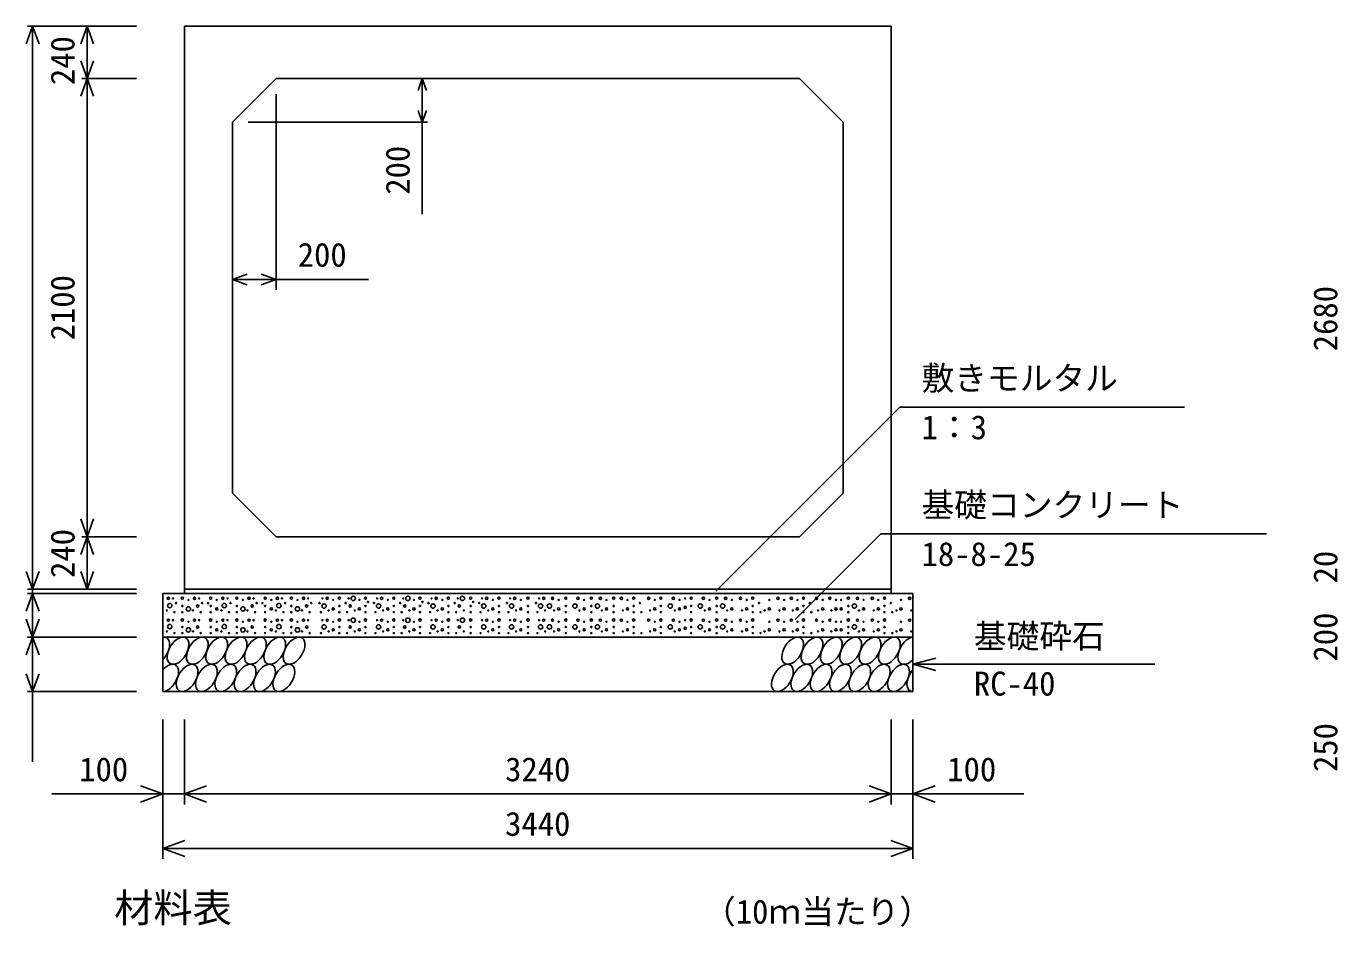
# Model space of a CAD drawing. Units: millimetres, scale not verified. Extents: x -100800 to 100800, y -35640 to 35640.
# Drawn here: x 41374 to 47387, y -3978 to 150 of the extents above; entities that cross this region are included whole.
import ezdxf
from ezdxf.enums import TextEntityAlignment as Align

# ---------------------------------------------------------------- set-up
doc = ezdxf.new("R2010")
doc.units = ezdxf.units.MM
doc.header["$LTSCALE"] = 120
for name, color, linetype, lineweight in [('0-0_DIM', 7, 'Continuous', 25), ('0-2_HATCH', 6, 'Continuous', 25), ('0-5_OUTLINE', 3, 'Continuous', 25), ('0-7_TXT', 7, 'Continuous', 25)]:
    doc.layers.add(name, color=color, linetype=linetype, lineweight=lineweight)
doc.styles.add('ＭＳ ゴシック', font='')
doc.styles.get('ＭＳ ゴシック').set_extended_font_data('MS Gothic')

msp = doc.modelspace()

# ---------------------------------------------------------------- linework, layer by layer
at = {"layer": '0-0_DIM'}
for p, q in [((41379, 150.3), (41879.1, 150.3)), ((41403, 150.3), (41403, -2429.7)), ((41653, 150.3), (41653, -89.7)), ((41629, -89.7), (41879.1, -89.7)), ((41653, -2189.7), (41653, -89.7)), ((43189.5, -89.7), (43189.5, -289.7)), ((42519.1, -161.7), (42519.1, -1058.3)), ((42391.1, -289.7), (43213.5, -289.7)), ((43189.5, -710.5), (43189.5, -289.7)), ((42319.1, -1010.3), (42519.1, -1010.3)), ((42943.2, -1010.3), (42519.1, -1010.3)), ((45379, -1595.8), (44534.9, -2439.8)), ((45379, -1595.8), (46684.7, -1595.8)), ((41629, -2189.7), (41879.1, -2189.7)), ((41653, -2189.7), (41653, -2429.7)), ((45291.3, -2176.9), (44898.5, -2569.7)), ((45291.3, -2176.9), (47060.3, -2176.9)), ((41379, -2429.7), (41879.1, -2429.7)), ((41379, -2449.7), (41879.1, -2449.7)), ((41403, -2429.7), (41403, -2449.7)), ((41403, -2649.7), (41403, -2449.7)), ((41379, -2649.7), (41879.1, -2649.7)), ((41403, -2649.7), (41403, -2899.7)), ((45439.1, -2774.7), (45543.4, -2746.7)), ((45439.1, -2774.7), (46548, -2774.7)), ((45439.1, -2774.7), (45543.4, -2802.7)), ((41379, -2899.7), (41879.1, -2899.7)), ((41403, -3221.8), (41403, -2899.7)), ((41999.1, -3666.9), (41999.1, -3027.3)), ((42099.1, -3416.9), (42099.1, -3027.3)), ((45339.1, -3416.9), (45339.1, -3027.3)), ((45439.1, -3666.9), (45439.1, -3027.3)), ((41491.1, -3368.9), (41999.1, -3368.9)), ((41999.1, -3368.9), (42099.1, -3368.9)), ((42099.1, -3368.9), (45339.1, -3368.9)), ((41999.1, -3618.9), (45439.1, -3618.9))]:
    msp.add_line(p, q, dxfattribs=at)
for points in [[(41432.6, 69.1), (41403, 150.3), (41373.5, 69.1)], [(41682.6, 69.1), (41653, 150.3), (41623.5, 69.1)], [(41682.6, -8.5), (41653, -89.7), (41623.5, -8.5)], [(41682.6, -170.9), (41653, -89.7), (41623.5, -170.9)], [(43169.8, -143.8), (43189.5, -89.7), (43209.2, -143.8)], [(43169.8, -235.6), (43189.5, -289.7), (43209.2, -235.6)], [(42386.8, -985.7), (42319.1, -1010.3), (42386.8, -1035)], [(42451.4, -985.7), (42519.1, -1010.3), (42451.4, -1035)], [(41682.6, -2108.5), (41653, -2189.7), (41623.5, -2108.5)], [(41682.6, -2270.9), (41653, -2189.7), (41623.5, -2270.9)], [(41432.6, -2348.5), (41403, -2429.7), (41373.5, -2348.5)], [(41682.6, -2348.5), (41653, -2429.7), (41623.5, -2348.5)], [(41432.6, -2530.9), (41403, -2449.7), (41373.5, -2530.9)], [(41432.6, -2568.5), (41403, -2649.7), (41373.5, -2568.5)], [(41432.6, -2730.9), (41403, -2649.7), (41373.5, -2730.9)], [(41432.6, -2818.5), (41403, -2899.7), (41373.5, -2818.5)], [(41897.6, -3332), (41999.1, -3368.9), (41897.6, -3405.9)], [(42200.6, -3405.9), (42099.1, -3368.9), (42200.6, -3332)], [(45237.6, -3332), (45339.1, -3368.9), (45237.6, -3405.9)], [(45540.6, -3332), (45439.1, -3368.9), (45540.6, -3405.9)], [(45947.1, -3368.9), (45439.1, -3368.9), (45339.1, -3368.9)], [(42100.6, -3655.9), (41999.1, -3618.9), (42100.6, -3582)], [(45337.6, -3582), (45439.1, -3618.9), (45337.6, -3655.9)]]:
    msp.add_lwpolyline(points, dxfattribs=at)
at = {"layer": '0-2_HATCH'}
for centre, radius in [((42873.1, -2472.5), 10), ((43123.1, -2472.5), 10), ((43373.1, -2472.5), 10), ((42018.1, -2527.7), 2.5), ((42025.1, -2472.5), 5), ((42031.7, -2505.5), 10), ((42046.2, -2472.5), 2.5), ((42060.2, -2493.5), 2.5), ((42089.1, -2471.6), 5), ((42089.1, -2507.5), 2.5), ((42117.1, -2520.7), 10), ((42117.1, -2479.5), 2.5), ((42138.1, -2527.7), 2.5), ((42145.1, -2472.5), 5), ((42159.2, -2507.5), 5), ((42166.2, -2472.5), 2.5), ((42180.2, -2493.5), 2.5), ((42206.7, -2494.4), 2.5), ((42219.1, -2471.6), 5), ((42219.1, -2507.5), 2.5), ((42247.1, -2520.7), 5), ((42247.1, -2479.5), 2.5), ((42268.1, -2527.7), 2.5), ((42275.1, -2472.5), 5), ((42281.7, -2505.5), 10), ((42296.2, -2472.5), 2.5), ((42310.2, -2493.5), 2.5), ((42339.1, -2471.6), 5), ((42339.1, -2507.5), 2.5), ((42367.1, -2520.7), 10), ((42367.1, -2479.5), 2.5), ((42388.1, -2527.7), 2.5), ((42395.1, -2472.5), 5), ((42409.2, -2507.5), 5), ((42416.2, -2472.5), 2.5), ((42430.2, -2493.5), 2.5), ((42456.7, -2494.4), 2.5), ((42469.1, -2471.6), 5), ((42469.1, -2507.5), 2.5), ((42497.1, -2520.7), 5), ((42497.1, -2479.5), 2.5), ((42518.1, -2527.7), 2.5), ((42525.1, -2472.5), 5), ((42531.7, -2505.5), 10), ((42546.2, -2472.5), 2.5), ((42560.2, -2493.5), 2.5), ((42589.1, -2471.6), 5), ((42589.1, -2507.5), 2.5), ((42617.1, -2520.7), 10), ((42617.1, -2479.5), 2.5), ((42638.1, -2527.7), 2.5), ((42645.1, -2472.5), 5), ((42659.2, -2507.5), 5), ((42666.2, -2472.5), 2.5), ((42680.2, -2493.5), 2.5), ((42718, -2493.5), 2.5), ((42739, -2507.5), 10), ((42732, -2472.5), 2.5), ((42753.1, -2472.5), 5), ((42760.1, -2527.7), 2.5), ((42781.1, -2520.7), 5), ((42781.1, -2479.5), 2.5), ((42809.1, -2471.6), 5), ((42809.1, -2507.5), 2.5), ((42838, -2493.5), 2.5), ((42852, -2472.5), 2.5), ((42859, -2507.5), 5), ((42880.1, -2527.7), 2.5), ((42901.1, -2520.7), 5), ((42901.1, -2479.5), 2.5), ((42929.1, -2471.6), 5), ((42929.1, -2507.5), 2.5), ((42940.5, -2489.2), 2.5), ((42968, -2493.5), 2.5), ((42989, -2507.5), 10), ((42982, -2472.5), 2.5), ((43003.1, -2472.5), 5), ((43010.1, -2527.7), 2.5), ((43031.1, -2520.7), 5), ((43031.1, -2479.5), 2.5), ((43059.1, -2471.6), 5), ((43059.1, -2507.5), 2.5), ((43088, -2493.5), 2.5), ((43102, -2472.5), 2.5), ((43109, -2507.5), 5), ((43130.1, -2527.7), 2.5), ((43151.1, -2520.7), 5), ((43151.1, -2479.5), 2.5), ((43179.1, -2471.6), 5), ((43179.1, -2507.5), 2.5), ((43190.5, -2489.2), 2.5), ((43218, -2493.5), 2.5), ((43239, -2507.5), 10), ((43232, -2472.5), 2.5), ((43253.1, -2472.5), 5), ((43260.1, -2527.7), 2.5), ((43281.1, -2520.7), 5), ((43281.1, -2479.5), 2.5), ((43309.1, -2471.6), 5), ((43309.1, -2507.5), 2.5), ((43338, -2493.5), 2.5), ((43352, -2472.5), 2.5), ((43359, -2507.5), 5), ((43380.1, -2527.7), 2.5), ((43411, -2471.6), 5), ((43411, -2507.5), 2.5), ((43422.3, -2489.2), 2.5), ((43449.8, -2493.5), 2.5), ((43470.9, -2507.5), 10), ((43463.9, -2472.5), 2.5), ((43484.9, -2472.5), 5), ((43491.9, -2527.7), 2.5), ((43512.9, -2520.7), 5), ((43512.9, -2479.5), 2.5), ((43541, -2471.6), 5), ((43541, -2507.5), 2.5), ((43577.9, -2493.5), 2.5), ((43598.9, -2507.5), 10), ((43591.9, -2472.5), 2.5), ((43612.9, -2472.5), 5), ((43620, -2527.7), 2.5), ((43641, -2520.7), 5), ((43641, -2479.5), 2.5), ((43673.9, -2471.6), 5), ((43673.9, -2507.5), 2.5), ((43710.8, -2493.5), 2.5), ((43731.9, -2507.5), 10), ((43724.8, -2472.5), 2.5), ((43745.9, -2472.5), 5), ((43752.9, -2527.7), 2.5), ((43772.5, -2507.5), 10), ((43786.5, -2472.5), 5), ((43793.6, -2527.7), 2.5), ((43814.6, -2520.7), 5), ((43814.6, -2479.5), 2.5), ((43847.5, -2471.6), 5), ((43847.5, -2507.5), 2.5), ((43889.4, -2507.5), 10), ((43903.4, -2472.5), 5), ((43910.4, -2527.7), 2.5), ((43931.4, -2520.7), 5), ((43931.4, -2479.5), 2.5), ((43964.3, -2471.6), 5), ((43964.3, -2507.5), 2.5), ((43992.1, -2507.5), 10), ((44006.1, -2472.5), 5), ((44013.1, -2527.7), 2.5), ((44034.1, -2520.7), 5), ((44034.1, -2479.5), 2.5), ((44067, -2471.6), 5), ((44067, -2507.5), 2.5), ((44102.3, -2472.5), 5), ((44109.3, -2527.7), 2.5), ((44130.3, -2520.7), 5), ((44130.3, -2479.5), 2.5), ((44158.4, -2471.6), 5), ((44158.4, -2507.5), 2.5), ((44187.2, -2493.5), 2.5), ((44227.1, -2472.5), 5), ((44234.1, -2527.7), 2.5), ((44255.1, -2520.7), 5), ((44255.1, -2479.5), 2.5), ((44283.2, -2471.6), 5), ((44283.2, -2507.5), 2.5), ((44326.5, -2507.5), 10), ((44340.5, -2472.5), 5), ((44347.5, -2527.7), 2.5), ((44368.6, -2520.7), 5), ((44368.6, -2479.5), 2.5), ((44394.7, -2513.7), 5), ((44394.7, -2472.5), 2.5), ((44422, -2471.6), 5), ((44422, -2507.5), 2.5), ((44463.9, -2507.5), 10), ((44477.9, -2472.5), 5), ((44485, -2527.7), 2.5), ((44506, -2520.7), 5), ((44506, -2479.5), 2.5), ((44538.9, -2471.6), 5), ((44538.9, -2507.5), 2.5), ((44566.6, -2507.5), 10), ((44580.6, -2472.5), 5), ((44587.6, -2527.7), 2.5), ((44608.7, -2520.7), 5), ((44608.7, -2479.5), 2.5), ((44648.4, -2472.5), 5), ((44655.4, -2527.7), 2.5), ((44676.4, -2520.7), 5), ((44676.4, -2479.5), 2.5), ((44704.5, -2471.6), 5), ((44704.5, -2507.5), 2.5), ((44733.4, -2493.5), 2.5), ((44759.4, -2527.7), 2.5), ((44780.4, -2520.7), 5), ((44780.4, -2479.5), 2.5), ((44820.2, -2472.5), 5), ((44827.2, -2527.7), 2.5), ((44848.2, -2520.7), 5), ((44848.2, -2479.5), 2.5), ((44881.3, -2472.5), 5), ((44888.3, -2527.7), 2.5), ((44909.3, -2520.7), 5), ((44909.3, -2479.5), 2.5), ((44937.3, -2471.6), 5), ((44937.3, -2507.5), 2.5), ((44966.2, -2493.5), 2.5), ((44996.9, -2472.5), 5), ((45004, -2527.7), 2.5), ((45025, -2520.7), 5), ((45025, -2479.5), 2.5), ((45058, -2472.5), 5), ((45065, -2527.7), 2.5), ((45086.1, -2520.7), 5), ((45086.1, -2479.5), 2.5), ((45110, -2520.7), 5), ((45110, -2479.5), 2.5), ((45142.9, -2471.6), 5), ((45142.9, -2507.5), 2.5), ((45170.6, -2507.5), 10), ((45184.6, -2472.5), 5), ((45191.6, -2527.7), 2.5), ((45212.6, -2520.7), 5), ((45212.6, -2479.5), 2.5), ((45252.4, -2472.5), 5), ((45259.4, -2527.7), 2.5), ((45280.4, -2520.7), 5), ((45280.4, -2479.5), 2.5), ((45308.5, -2471.6), 5), ((45308.5, -2507.5), 2.5), ((45337.3, -2493.5), 2.5), ((45363.4, -2527.7), 2.5), ((45384.4, -2520.7), 5), ((45384.4, -2479.5), 2.5), ((45424.1, -2472.5), 5), ((45431.1, -2527.7), 2.5), ((42025.1, -2572.5), 5), ((42046.2, -2572.5), 2.5), ((42053.2, -2535.6), 2.5), ((42089.1, -2571.6), 5), ((42089.1, -2535.6), 2.5), ((42117.1, -2579.5), 2.5), ((42145.1, -2572.5), 5), ((42166.2, -2572.5), 2.5), ((42173.2, -2535.6), 2.5), ((42219.1, -2571.6), 5), ((42219.1, -2535.6), 2.5), ((42247.1, -2579.5), 2.5), ((42275.1, -2572.5), 5), ((42296.2, -2572.5), 2.5), ((42303.2, -2535.6), 2.5), ((42339.1, -2571.6), 5), ((42339.1, -2535.6), 2.5), ((42367.1, -2579.5), 2.5), ((42395.1, -2572.5), 5), ((42416.2, -2572.5), 2.5), ((42423.2, -2535.6), 2.5), ((42469.1, -2571.6), 5), ((42469.1, -2535.6), 2.5), ((42497.1, -2579.5), 2.5), ((42525.1, -2572.5), 5), ((42546.2, -2572.5), 2.5), ((42553.2, -2535.6), 2.5), ((42589.1, -2571.6), 5), ((42589.1, -2535.6), 2.5), ((42617.1, -2579.5), 2.5), ((42645.1, -2572.5), 5), ((42666.2, -2572.5), 2.5), ((42673.2, -2535.6), 2.5), ((42725, -2535.6), 2.5), ((42732, -2572.5), 2.5), ((42753.1, -2572.5), 5), ((42781.1, -2579.5), 2.5), ((42809.1, -2571.6), 5), ((42809.1, -2535.6), 2.5), ((42845, -2535.6), 2.5), ((42852, -2572.5), 2.5), ((42873.1, -2572.5), 10), ((42901.1, -2579.5), 2.5), ((42929.1, -2571.6), 5), ((42929.1, -2535.6), 2.5), ((42975, -2535.6), 2.5), ((42982, -2572.5), 2.5), ((43003.1, -2572.5), 5), ((43031.1, -2579.5), 2.5), ((43059.1, -2571.6), 5), ((43059.1, -2535.6), 2.5), ((43095, -2535.6), 2.5), ((43102, -2572.5), 2.5), ((43123.1, -2572.5), 10), ((43151.1, -2579.5), 2.5), ((43179.1, -2571.6), 5), ((43179.1, -2535.6), 2.5), ((43225, -2535.6), 2.5), ((43232, -2572.5), 2.5), ((43253.1, -2572.5), 5), ((43281.1, -2579.5), 2.5), ((43309.1, -2571.6), 5), ((43309.1, -2535.6), 2.5), ((43345, -2535.6), 2.5), ((43352, -2572.5), 2.5), ((43373.1, -2572.5), 10), ((43411, -2571.6), 5), ((43411, -2535.6), 2.5), ((43456.8, -2535.6), 2.5), ((43463.9, -2572.5), 2.5), ((43484.9, -2572.5), 5), ((43512.9, -2579.5), 2.5), ((43541, -2571.6), 5), ((43541, -2535.6), 2.5), ((43584.9, -2535.6), 2.5), ((43591.9, -2572.5), 2.5), ((43612.9, -2572.5), 5), ((43641, -2579.5), 2.5), ((43673.9, -2571.6), 5), ((43673.9, -2535.6), 2.5), ((43717.8, -2535.6), 2.5), ((43724.8, -2572.5), 2.5), ((43745.9, -2572.5), 5), ((43786.5, -2572.5), 5), ((43814.6, -2579.5), 2.5), ((43847.5, -2571.6), 5), ((43847.5, -2535.6), 2.5), ((43903.4, -2572.5), 5), ((43931.4, -2579.5), 2.5), ((43964.3, -2571.6), 5), ((43964.3, -2535.6), 2.5), ((44006.1, -2572.5), 5), ((44034.1, -2579.5), 2.5), ((44067, -2571.6), 5), ((44067, -2535.6), 2.5), ((44102.3, -2572.5), 5), ((44130.3, -2579.5), 2.5), ((44158.4, -2571.6), 5), ((44158.4, -2535.6), 2.5), ((44194.2, -2535.6), 2.5), ((44227.1, -2572.5), 5), ((44255.1, -2579.5), 2.5), ((44283.2, -2571.6), 5), ((44283.2, -2535.6), 2.5), ((44340.5, -2572.5), 5), ((44368.6, -2579.5), 2.5), ((44394.7, -2572.5), 2.5), ((44422, -2571.6), 5), ((44422, -2535.6), 2.5), ((44477.9, -2572.5), 5), ((44506, -2579.5), 2.5), ((44538.9, -2571.6), 5), ((44538.9, -2535.6), 2.5), ((44580.6, -2572.5), 5), ((44608.7, -2579.5), 2.5), ((44648.4, -2572.5), 5), ((44676.4, -2579.5), 2.5), ((44704.5, -2571.6), 5), ((44704.5, -2535.6), 2.5), ((44740.4, -2535.6), 2.5), ((44780.4, -2579.5), 2.5), ((44820.2, -2572.5), 5), ((44848.2, -2579.5), 2.5), ((44881.3, -2572.5), 5), ((44909.3, -2579.5), 2.5), ((44937.3, -2571.6), 5), ((44937.3, -2535.6), 2.5), ((44973.2, -2535.6), 2.5), ((44996.9, -2572.5), 5), ((45025, -2579.5), 2.5), ((45058, -2572.5), 5), ((45086.1, -2579.5), 2.5), ((45110, -2579.5), 2.5), ((45142.9, -2571.6), 5), ((45142.9, -2535.6), 2.5), ((45184.6, -2572.5), 5), ((45212.6, -2579.5), 2.5), ((45252.4, -2572.5), 5), ((45280.4, -2579.5), 2.5), ((45308.5, -2571.6), 5), ((45308.5, -2535.6), 2.5), ((45344.3, -2535.6), 2.5), ((45384.4, -2579.5), 2.5), ((45424.1, -2572.5), 5), ((42018.1, -2623.8), 2.5), ((42031.7, -2601.6), 10), ((42053.2, -2631.6), 2.5), ((42089.1, -2603.6), 2.5), ((42089.1, -2631.6), 2.5), ((42117.1, -2616.8), 10), ((42138.1, -2623.8), 2.5), ((42159.2, -2603.6), 5), ((42173.2, -2631.6), 2.5), ((42219.1, -2603.6), 2.5), ((42219.1, -2631.6), 2.5), ((42247.1, -2616.8), 5), ((42268.1, -2623.8), 2.5), ((42281.7, -2601.6), 10), ((42303.2, -2631.6), 2.5), ((42339.1, -2603.6), 2.5), ((42339.1, -2631.6), 2.5), ((42367.1, -2616.8), 10), ((42388.1, -2623.8), 2.5), ((42409.2, -2603.6), 5), ((42423.2, -2631.6), 2.5), ((42469.1, -2603.6), 2.5), ((42469.1, -2631.6), 2.5), ((42497.1, -2616.8), 5), ((42518.1, -2623.8), 2.5), ((42531.7, -2601.6), 10), ((42553.2, -2631.6), 2.5), ((42589.1, -2603.6), 2.5), ((42589.1, -2631.6), 2.5), ((42617.1, -2616.8), 10), ((42638.1, -2623.8), 2.5), ((42659.2, -2603.6), 5), ((42673.2, -2631.6), 2.5), ((42725, -2631.6), 2.5), ((42739, -2603.6), 10), ((42760.1, -2623.8), 2.5), ((42781.1, -2616.8), 5), ((42809.1, -2603.6), 2.5), ((42809.1, -2631.6), 2.5), ((42845, -2631.6), 2.5), ((42859, -2603.6), 5), ((42880.1, -2623.8), 2.5), ((42901.1, -2616.8), 5), ((42929.1, -2603.6), 2.5), ((42929.1, -2631.6), 2.5), ((42975, -2631.6), 2.5), ((42989, -2603.6), 10), ((43010.1, -2623.8), 2.5), ((43031.1, -2616.8), 5), ((43059.1, -2603.6), 2.5), ((43059.1, -2631.6), 2.5), ((43095, -2631.6), 2.5), ((43109, -2603.6), 5), ((43130.1, -2623.8), 2.5), ((43151.1, -2616.8), 5), ((43179.1, -2603.6), 2.5), ((43179.1, -2631.6), 2.5), ((43225, -2631.6), 2.5), ((43239, -2603.6), 10), ((43260.1, -2623.8), 2.5), ((43281.1, -2616.8), 5), ((43309.1, -2603.6), 2.5), ((43309.1, -2631.6), 2.5), ((43345, -2631.6), 2.5), ((43359, -2603.6), 5), ((43380.1, -2623.8), 2.5), ((43411, -2603.6), 2.5), ((43411, -2631.6), 2.5), ((43456.8, -2631.6), 2.5), ((43470.9, -2603.6), 10), ((43491.9, -2623.8), 2.5), ((43512.9, -2616.8), 5), ((43541, -2603.6), 2.5), ((43541, -2631.6), 2.5), ((43584.9, -2631.6), 2.5), ((43598.9, -2603.6), 10), ((43620, -2623.8), 2.5), ((43641, -2616.8), 5), ((43673.9, -2603.6), 2.5), ((43673.9, -2631.6), 2.5), ((43717.8, -2631.6), 2.5), ((43731.9, -2603.6), 10), ((43752.9, -2623.8), 2.5), ((43772.5, -2603.6), 10), ((43793.6, -2623.8), 2.5), ((43814.6, -2616.8), 5), ((43847.5, -2603.6), 2.5), ((43847.5, -2631.6), 2.5), ((43889.4, -2603.6), 10), ((43910.4, -2623.8), 2.5), ((43931.4, -2616.8), 5), ((43964.3, -2603.6), 2.5), ((43964.3, -2631.6), 2.5), ((43992.1, -2603.6), 10), ((44013.1, -2623.8), 2.5), ((44034.1, -2616.8), 5), ((44067, -2603.6), 2.5), ((44067, -2631.6), 2.5), ((44109.3, -2623.8), 2.5), ((44130.3, -2616.8), 5), ((44158.4, -2603.6), 2.5), ((44158.4, -2631.6), 2.5), ((44194.2, -2631.6), 2.5), ((44234.1, -2623.8), 2.5), ((44255.1, -2616.8), 5), ((44283.2, -2603.6), 2.5), ((44283.2, -2631.6), 2.5), ((44326.5, -2603.6), 10), ((44347.5, -2623.8), 2.5), ((44368.6, -2616.8), 5), ((44394.7, -2609.8), 5), ((44422, -2603.6), 2.5), ((44422, -2631.6), 2.5), ((44463.9, -2603.6), 10), ((44485, -2623.8), 2.5), ((44506, -2616.8), 5), ((44538.9, -2603.6), 2.5), ((44538.9, -2631.6), 2.5), ((44566.6, -2603.6), 10), ((44587.6, -2623.8), 2.5), ((44608.7, -2616.8), 5), ((44655.4, -2623.8), 2.5), ((44676.4, -2616.8), 5), ((44704.5, -2603.6), 2.5), ((44704.5, -2631.6), 2.5), ((44740.4, -2631.6), 2.5), ((44759.4, -2623.8), 2.5), ((44780.4, -2616.8), 5), ((44827.2, -2623.8), 2.5), ((44848.2, -2616.8), 5), ((44888.3, -2623.8), 2.5), ((44909.3, -2616.8), 5), ((44937.3, -2603.6), 2.5), ((44937.3, -2631.6), 2.5), ((44973.2, -2631.6), 2.5), ((45004, -2623.8), 2.5), ((45025, -2616.8), 5), ((45065, -2623.8), 2.5), ((45086.1, -2616.8), 5), ((45110, -2616.8), 5), ((45142.9, -2603.6), 2.5), ((45142.9, -2631.6), 2.5), ((45170.6, -2603.6), 10), ((45191.6, -2623.8), 2.5), ((45212.6, -2616.8), 5), ((45259.4, -2623.8), 2.5), ((45280.4, -2616.8), 5), ((45308.5, -2603.6), 2.5), ((45308.5, -2631.6), 2.5), ((45344.3, -2631.6), 2.5), ((45363.4, -2623.8), 2.5), ((45384.4, -2616.8), 5), ((45431.1, -2623.8), 2.5)]:
    msp.add_circle(centre, radius, dxfattribs=at)
for centre in [(42069.5, -2712.2), (42158.2, -2712.2), (42246.9, -2712.2), (42335.6, -2712.2), (42424.3, -2712.2), (42513, -2712.2), (42601.6, -2712.2), (44887.6, -2712.2), (44976.3, -2712.2), (45065, -2712.2), (45153.7, -2712.2), (45242.4, -2712.2), (45331.1, -2712.2), (42111, -2837.2), (42199.7, -2837.2), (42288.4, -2837.2), (42377.1, -2837.2), (42465.8, -2837.2), (42554.5, -2837.2), (44840.5, -2837.2), (44929.2, -2837.2), (45017.9, -2837.2), (45106.6, -2837.2), (45195.3, -2837.2), (45284, -2837.2), (45372.7, -2837.2)]:
    msp.add_ellipse(centre, major_axis=(36.4, 58.9), ratio=0.5792, dxfattribs=at)
for centre, start_param, end_param in [((41980.8, -2712.2), 4.335544, 6.724593), ((45419.8, -2712.2), 0.419949, 4.357003), ((42022.3, -2837.2), 3.496422, 7.58605), ((45461.4, -2837.2), 1.28053, 3.496422)]:
    msp.add_ellipse(centre, major_axis=(36.4, 58.9), ratio=0.5792, start_param=start_param, end_param=end_param, dxfattribs=at)
at = {"layer": '0-5_OUTLINE'}
for p, q in [((42099.1, -2449.7), (42099.1, 150.3)), ((42099.1, 150.3), (45339.1, 150.3)), ((45339.1, 150.3), (45339.1, -2449.7)), ((42519.1, -89.7), (42319.1, -289.7)), ((42519.1, -89.7), (44919.1, -89.7)), ((44919.1, -89.7), (45119.1, -289.7)), ((42319.1, -1989.7), (42319.1, -289.7)), ((45119.1, -289.7), (45119.1, -1989.7)), ((42319.1, -1989.7), (42519.1, -2189.7)), ((44919.1, -2189.7), (45119.1, -1989.7)), ((44919.1, -2189.7), (42519.1, -2189.7)), ((41999.1, -2449.7), (41999.1, -2899.7)), ((41999.1, -2449.7), (45439.1, -2449.7)), ((45339.1, -2429.7), (42099.1, -2429.7)), ((45439.1, -2449.7), (45439.1, -2899.7)), ((41999.1, -2649.7), (45439.1, -2649.7)), ((41999.1, -2899.7), (45439.1, -2899.7))]:
    msp.add_line(p, q, dxfattribs=at)

# ---------------------------------------------------------------- texts
at = {"layer": '0-0_DIM', "style": 'ＭＳ ゴシック'}
for s, p in [('240', (41628, -119.4)), ('200', (43164.5, -622)), ('2100', (41628, -1289.7)), ('2680', (47418, -1339.7)), ('240', (41628, -2378.9)), ('20', (47418, -2403.8)), ('200', (47418, -2762.2)), ('250', (47418, -3268.5))]:
    msp.add_text(s, height=110, rotation=90, dxfattribs=at).set_placement(p, align=Align.BOTTOM_LEFT)
for s, p in [('200', (42618.3, -985.3)), ('敷きモルタル', (45478.6, -1550.8)), ('1：3', (45478.6, -1776)), ('基礎コンクリート', (45478.6, -2132)), ('18-8-25', (45478.6, -2357.1)), ('基礎砕石', (45718.3, -2733.5)), ('RC-40', (45718.3, -2951.1)), ('100', (41616.7, -3343.9)), ('3240', (43569.1, -3343.9)), ('100', (45596.5, -3343.9)), ('3440', (43569.1, -3593.9))]:
    msp.add_text(s, height=110, dxfattribs=at).set_placement(p, align=Align.BOTTOM_LEFT)
at = {"layer": '0-7_TXT', "style": 'ＭＳ ゴシック'}
for s, height, p in [('材料表', 132, (41776.6, -3996.4)), ('（10ｍ当たり）', 110, (44476.6, -3996.4))]:
    msp.add_text(s, height=height, dxfattribs=at).set_placement(p, align=Align.BOTTOM_LEFT)

doc.saveas('drawing.dxf')
